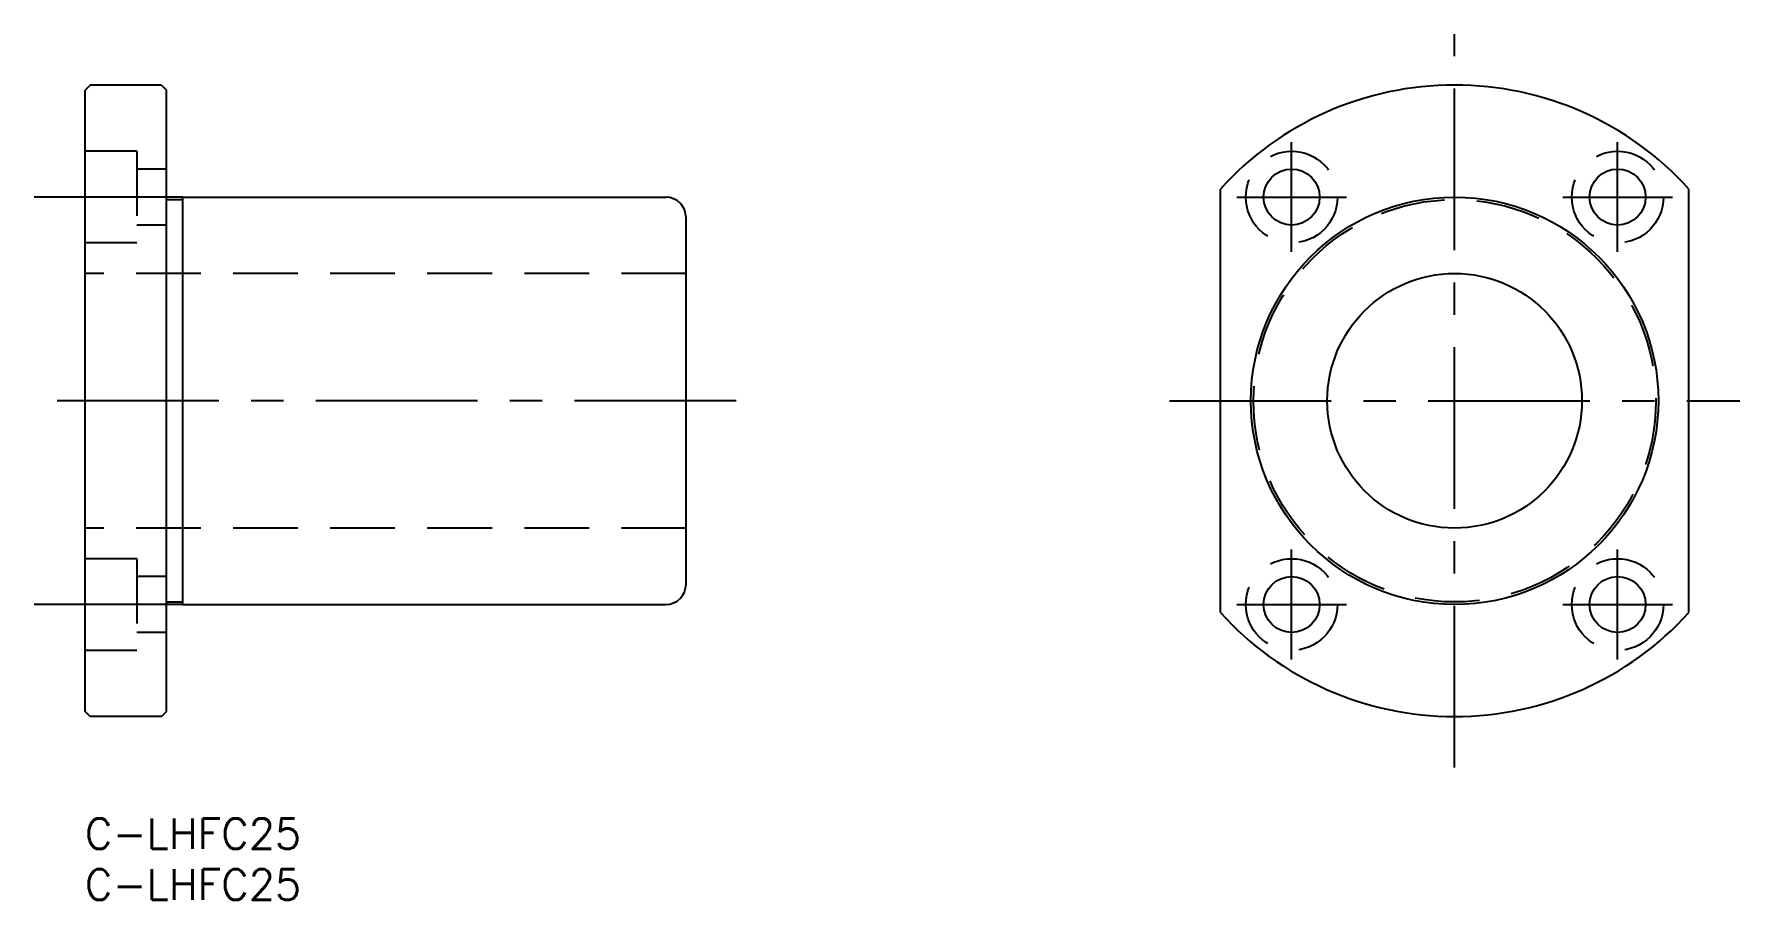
# Model space of a CAD drawing. Extents: x -5 to 162, y -8 to 77.
import ezdxf

# ---------------------------------------------------------------- set-up
doc = ezdxf.new("R2010")
doc.units = 0
doc.header["$LTSCALE"] = 0.5
doc.linetypes.add('CENTER', pattern=[50.8, 31.75, -6.35, 6.35, -6.35])
doc.linetypes.add('DASHED', pattern=[19.05, 12.7, -6.35])
for name, color, linetype in [('MSM_CENTER', 1, 'CENTER'), ('MSM_CONTINUOUS', 7, 'CONTINUOUS'), ('MSM_DASHED', 4, 'DASHED'), ('MSM_PART_NUMBER', 7, 'CONTINUOUS')]:
    doc.layers.add(name, color=color, linetype=linetype)
doc.styles.get("Standard").update_dxf_attribs({"font": 'txt.shx', "height": 3, "bigfont": 'bigfont.shx'})

# ---------------------------------------------------------------- blocks, each defined once
blk = doc.blocks.new('*U25')
at = {"layer": 'MSM_PART_NUMBER'}
blk.add_text('C-LHFC25', height=3, dxfattribs=at).set_placement((0, -3))
blk = doc.blocks.new('*U26')
at = {"layer": 'MSM_PART_NUMBER'}
blk.add_text('C-LHFC25', height=3, dxfattribs=at).set_placement((0, -8))

msp = doc.modelspace()

# ---------------------------------------------------------------- linework, layer by layer
at = {"layer": 'MSM_CENTER'}
for p, q in [((134.45, 5), (134.45, 77)), ((118.45, 55.61), (118.45, 66.39)), ((150.45, 55.61), (150.45, 66.39)), ((9.6, 61), (-5, 61)), ((113.07, 61), (123.84, 61)), ((145.07, 61), (155.84, 61)), ((63.93, 41), (-4.9, 41)), ((106.45, 41), (162.45, 41)), ((118.45, 15.61), (118.45, 26.39)), ((150.45, 15.61), (150.45, 26.39)), ((9.6, 21), (-5, 21)), ((113.07, 21), (123.84, 21)), ((145.07, 21), (155.84, 21))]:
    msp.add_line(p, q, dxfattribs=at)
at = {"layer": 'MSM_CONTINUOUS'}
for p, q in [((0.5, 72), (0, 71.5)), ((0, 10.5), (0, 71.5)), ((7.5, 72), (0.5, 72)), ((7.5, 72), (8, 71.5)), ((8, 10.5), (8, 71.5)), ((8, 60.75), (9.6, 60.75)), ((9.6, 61), (57, 61)), ((9.6, 21), (9.6, 61)), ((111.45, 20.22), (111.45, 61.78)), ((157.45, 20.22), (157.45, 61.78)), ((59, 23), (59, 59)), ((8, 21.25), (9.6, 21.25)), ((9.6, 21), (57, 21)), ((20.37, 21), (20.37, 21)), ((32.75, 21), (32.75, 21)), ((0.5, 10), (0, 10.5)), ((7.5, 10), (8, 10.5)), ((7.5, 10), (0.5, 10))]:
    msp.add_line(p, q, dxfattribs=at)
for centre, radius in [((118.45, 61), 2.75), ((150.45, 61), 2.75), ((134.45, 41), 20), ((134.45, 41), 12.5), ((118.45, 21), 2.75), ((150.45, 21), 2.75)]:
    msp.add_circle(centre, radius, dxfattribs=at)
for centre, radius, start, end in [((134.45, 41), 31, 42.1034, 137.8966), ((57, 59), 2, 0, 90), ((57, 23), 2, 270, 0), ((134.45, 41), 31, 222.1034, 317.8966)]:
    msp.add_arc(centre, radius, start, end, dxfattribs=at)
at = {"layer": 'MSM_DASHED'}
for p, q in [((5.1, 65.5), (0, 65.5)), ((5.1, 65.5), (5.1, 56.5)), ((8, 63.75), (5.1, 63.75)), ((8, 58.25), (5.1, 58.25)), ((5.1, 56.5), (0, 56.5)), ((59, 53.5), (0, 53.5)), ((59, 28.5), (0, 28.5)), ((5.1, 25.5), (0, 25.5)), ((5.1, 25.5), (5.1, 16.5)), ((8, 23.75), (5.1, 23.75)), ((8, 18.25), (5.1, 18.25)), ((5.1, 16.5), (0, 16.5))]:
    msp.add_line(p, q, dxfattribs=at)
for centre, radius in [((118.45, 61), 4.5), ((150.45, 61), 4.5), ((134.45, 41), 19.75), ((118.45, 21), 4.5), ((150.45, 21), 4.5)]:
    msp.add_circle(centre, radius, dxfattribs=at)

# ---------------------------------------------------------------- block references
at = {"layer": 'MSM_CONTINUOUS'}
for name in ['*U25', '*U26']:
    msp.add_blockref(name, (0, 0), dxfattribs=at)

doc.saveas('drawing.dxf')
